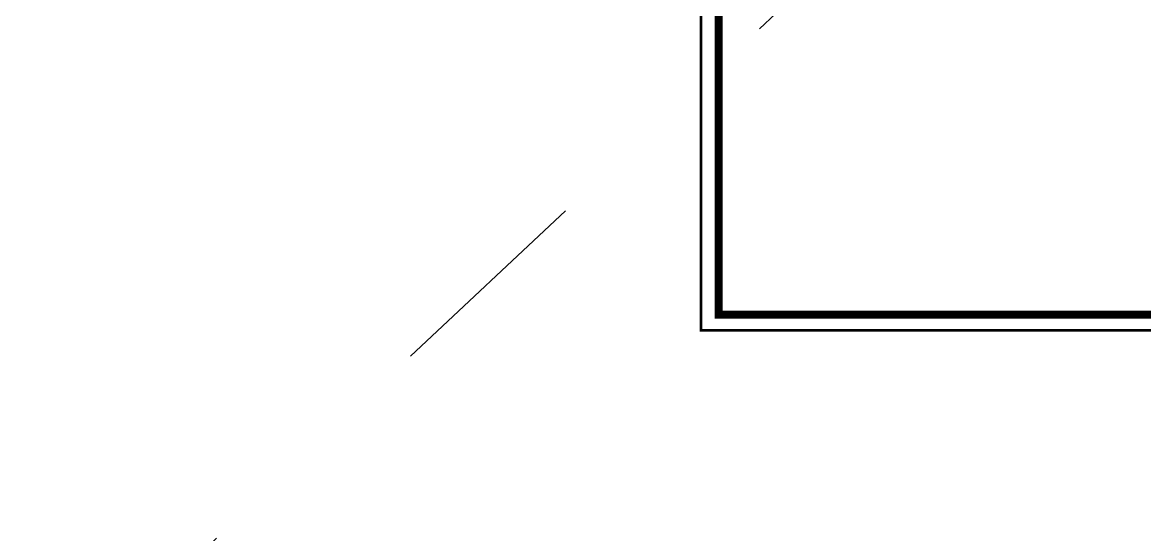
# Model space of a CAD drawing. Header units: millimetres. Extents: x 1322820 to 1391563, y 1051909 to 1098256.
# Drawn here: x 1329657 to 1333877, y 1079446 to 1081371 of the extents above; entities that cross this region are included whole.
import ezdxf

# ---------------------------------------------------------------- set-up
doc = ezdxf.new("R2010")
doc.units = ezdxf.units.MM
doc.header["$MEASUREMENT"] = 0
doc.linetypes.add('AStair_dashed', pattern=[1800, 800, -1000])
doc.linetypes.add('DUBLU_INTRERUPT', pattern=[1.093612, 0.529167, -0.211667, 0.141111, -0.211667])
doc.layers.get('0').update_dxf_attribs({"true_color": 0x787878})
doc.layers.add('Circuit echipo', color=7, linetype='Continuous')
doc.layers.add('circuite prize vitali', color=1, linetype='Continuous')
doc.layers.add('New_arhitectura - desen 2D_Pen_No__2', color=7, linetype='Continuous', lineweight=13, true_color=0x787878)

# ---------------------------------------------------------------- blocks, each defined once
blk = doc.blocks.new('terasa')
at = {"layer": 'New_arhitectura - desen 2D_Pen_No__2', "linetype": 'AStair_dashed', "lineweight": 13}
blk.add_line((1327178.502, 1076420.6), (1334529.618, 1083319.3), dxfattribs=at)

msp = doc.modelspace()

# ---------------------------------------------------------------- block references
msp.add_blockref('terasa', (0, 0))

# ---------------------------------------------------------------- next in the draw order: linework, layer by layer
at = {"layer": 'Circuit echipo', "linetype": 'DUBLU_INTRERUPT', "lineweight": 20, "ltscale": 1000, "const_width": 10}
msp.add_lwpolyline([(1332208.4, 1082095.9), (1332208.4, 1080213.8), (1346368.2, 1080213.8), (1346368.2, 1078657.1), (1361539.2, 1078657.1), (1361539.2, 1079924.8), (1361539.2, 1079924.8), (1361539.2, 1079924.8), (1361539.2, 1079924.8)], dxfattribs=at)
at = {"layer": 'circuite prize vitali', "lineweight": 20, "const_width": 30}
msp.add_lwpolyline([(1332275.3, 1082106.1), (1332275.3, 1080272.7), (1346456.6, 1080272.7), (1346456.6, 1078731.6), (1361137.8, 1078731.6), (1361137.8, 1080119.2), (1361214.1, 1080119.2), (1361214.1, 1080119.2), (1361214.1, 1080119.2)], dxfattribs=at)

doc.saveas('drawing.dxf')
